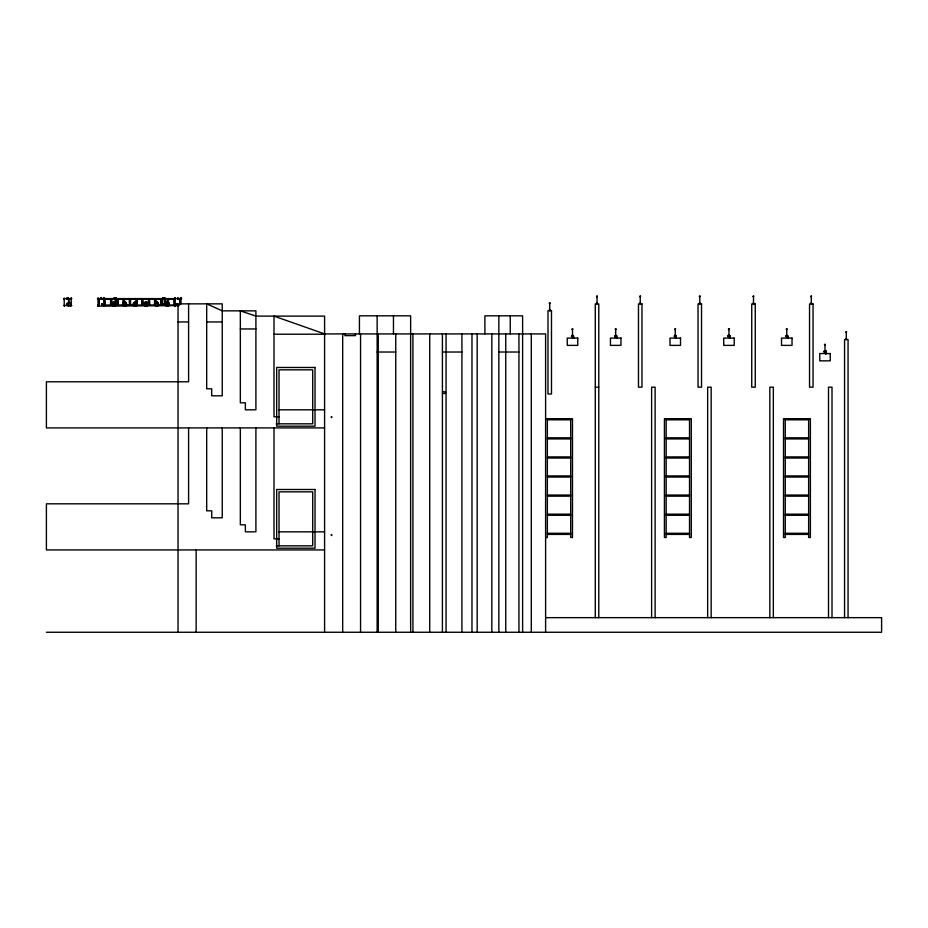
<?xml version="1.0" encoding="UTF-8"?>
<svg xmlns="http://www.w3.org/2000/svg" width="928" height="928" viewBox="0 0 928 928"><rect width="100%" height="100%" fill="white"/><g stroke="black" fill="none" stroke-linecap="round" stroke-linejoin="round"><path stroke-width="1.39" d="M112.856 305.915A2.053 1.021 -90 0 0 113.1 306.124L113.75 306.147A1.891 0.94 -90 0 0 114.434 304.755L114.422 303.746A2.053 1.021 -90 0 0 113.703 302.342L113.042 302.319A1.891 0.94 -90 0 0 112.613 302.83M115.49 305.625A1.891 0.94 -90 0 0 115.733 304.744L115.722 303.723A2.053 1.021 -90 0 0 115.014 302.319M114.306 305.915A2.053 1.021 -90 0 0 114.55 306.124L115.211 306.147A1.891 0.94 90 0 0 115.884 304.755L115.872 303.746M126.394 304.744L126.382 303.723A2.053 1.021 -90 0 0 125.663 302.319L125.408 302.25M133.261 304.233L133.655 303.178M137.042 304.744L137.031 303.723A2.053 1.021 -90 0 0 136.926 303.247M147.703 304.744L147.691 303.723A2.053 1.021 -90 0 0 146.972 302.319M158.352 304.744L158.34 303.723A2.053 1.021 -90 0 0 158.236 303.247M164.859 303.259L166.042 303.653L165.01 303.154M169.012 304.744L169 303.723A2.053 1.021 -90 0 0 168.525 302.528M114.167 298.213L114.573 297.865M114.318 299.083L114.712 297.888M115.316 298.074L115.629 304.546M115.397 298.143C116.499 297.749 116.464 308.479 114.167 303.769L114.828 304.825M116.128 304.616L115.559 304.976L116.023 298.05L114.04 298.062L114.828 298.039L114.527 299.083M116.162 304.465L116.174 298.468L115.13 297.842L116.012 298.039M163.873 298.039L163.2 299.083M163.351 299.083L163.722 297.911L163.084 298.062L163.769 298.097L163.061 299.071L163.722 298.213M163.583 298.155L163.572 299.083M164.163 297.842L165.056 298.422L165.172 304.616M571.706 336.597L571.799 335.588M614.742 335.727L616.018 335.379M785.807 335.634C785.262 336.528 788.011 333.674 787.524 338.349M97.753 299.036L97.858 298.108M101.477 298.746L101.268 298.05L100.99 298.596M102.347 304.372C101.836 302.319 100.63 305.73 102.451 304.523M104.307 306.194C101.941 305.556 105.676 304.384 104.284 306.112M63.626 298.596C65.818 297.03 63.336 300.405 64.218 298.596M64.798 305.602C60.216 305.161 75.214 306.031 70.632 305.602M70.632 298.596L71.224 298.016L71.804 298.596L71.224 299.187L64.798 298.596M549.156 303.131C551.267 301.496 548.982 305.034 549.736 303.131M549.156 310.138C551.336 308.56 548.866 311.947 549.736 310.138M571.926 329.104C574.107 327.538 571.636 330.925 572.506 329.115M571.926 336.11C574.107 334.544 571.636 337.92 572.506 336.11M596.449 296.322C598.572 294.733 596.252 298.19 597.029 296.334M596.449 303.328C598.572 301.739 596.252 305.196 597.029 303.34M615.125 329.104C617.317 327.538 614.835 330.925 615.705 329.115M615.125 336.11C617.317 334.544 614.835 337.92 615.705 336.11M639.647 296.322C641.782 294.733 639.45 298.19 640.227 296.334M639.647 303.328C641.782 301.739 639.45 305.196 640.227 303.34M674.679 329.104C676.86 327.538 674.389 330.925 675.259 329.115M674.679 336.11C676.86 334.544 674.389 337.92 675.259 336.11M699.19 296.322C701.382 294.756 698.9 298.143 699.782 296.334M699.19 303.328C701.382 301.762 698.9 305.15 699.782 303.34M728.387 329.104C730.522 327.514 728.19 330.971 728.967 329.115M728.387 336.11C730.58 334.544 728.097 337.92 728.967 336.11M752.91 296.322C755.032 294.733 752.712 298.19 753.49 296.334M752.91 303.328C755.032 301.739 752.712 305.196 753.49 303.34M786.19 329.104C788.371 327.538 785.888 330.925 786.77 329.115M786.19 336.11C788.371 334.544 785.888 337.92 786.77 336.11M810.701 296.322C812.893 294.756 810.411 298.143 811.292 296.334M810.701 303.328C812.893 301.762 810.411 305.15 811.292 303.34M824.424 344.578C826.616 343.012 824.134 346.388 825.004 344.578M824.424 351.584C826.616 350.018 824.134 353.394 825.004 351.584M845.733 332.027C847.925 330.461 845.443 333.836 846.313 332.027M845.733 339.033C847.925 337.467 845.443 340.843 846.313 339.033M785.946 335.658L785.97 336.597M67.071 298.19L68.347 298.05M614.742 336.597L615.229 335.53M728.457 335.356L728.004 336.597L728.434 335.553M785.97 335.727L787.35 335.646M826.082 353.8C826.999 350.274 824.377 349.995 824.215 352.072M571.567 335.588L571.532 336.597L571.718 335.692M98.449 298.746L97.707 299.106M98.403 305.892L97.707 305.103M101.43 298.897L101.129 298.039M177.677 298.201L178.292 299.129L177.898 298.016M175.299 305.892L174.87 305.057L174.754 306.136M176.482 303.943L177.283 304.651L176.517 303.711M122.751 303.456L122.624 304.523M154.721 303.456L155.138 305.347M615.09 335.646L614.916 336.597M674.47 335.576L676.21 335.6L676.338 338.337M163.096 298.016L163.873 297.865L163.212 297.888M728.364 335.611L728.178 336.597M101.581 298.909L100.56 298.897M97.521 305.312L99.192 305.045L99.192 299.199M104.388 299.013L104.029 298.016L104.029 298.596M174.418 298.306L175.218 298.19L175.218 299.013M176.668 303.734L176.645 304.778L177.213 303.92M181.285 299.013L181.18 298.097M181.505 298.909L180.798 299.164L180.821 298.108M824.366 351.178L824.041 352.072L824.296 351.062M114.388 298.074L114.167 299.083M674.54 335.588L674.285 336.597M164.952 304.697L158.537 305.022M101.5 299.036L100.63 299.013M104.528 299.036L103.774 299.106M98.217 306.112L98.24 305.057M98.461 306.043L97.858 306.136M101.86 303.63L101.883 304.802L102.115 303.711M175.357 299.036L97.962 299.187L98.113 305.045M175.114 306.112L175.253 299.129M175.253 306.136L174.731 306.17M824.331 350.9L825.781 350.912M674.702 335.565L674.459 336.597M122.716 303.259L123.424 303.294M133.818 305.289L133.922 303.27M154.686 303.259L155.498 303.468M154.964 303.178L154.5 304.767L155.405 305.196M155.127 305.289L155.359 303.444M163.351 297.911L164.163 298.016M164.871 304.767L163.212 304.802L163.212 303.746M571.857 335.402L572.901 335.379M674.702 335.368L675.735 335.402M728.178 335.426L729.918 335.6M100.746 298.097L101.14 298.619M101.013 298.05L100.653 298.77M104.04 298.05L103.681 298.77M104.423 299.129L103.669 299.013M174.87 298.05L175.009 299.199M180.937 298.05L180.438 298.746L181.204 299.187M181.32 299.129L179.835 299.187L179.835 303.85M571.996 335.542L573.237 335.623L573.26 338.349M113.448 302.273L113.193 302.342A1.891 0.94 -90 0 0 112.764 302.841M125.152 302.319L125.814 302.342M134.757 302.273L134.351 302.319A1.891 0.94 -90 0 0 133.678 303.7L133.69 304.72A2.053 1.021 -90 0 0 134.409 306.124L135.059 306.147A1.891 0.94 -90 0 0 135.743 304.755L135.732 303.746A2.053 1.021 -90 0 0 135.012 302.342L134.606 302.25A1.891 0.94 -90 0 0 133.829 303.723L133.841 304.744A2.053 1.021 90 0 0 134.548 306.136M136.219 302.273L135.813 302.319A1.891 0.94 -90 0 0 135.372 302.83M124.004 306.194L124.41 306.147A1.891 0.94 -90 0 0 125.083 304.755L125.071 303.746A2.053 1.021 -90 0 0 124.364 302.342L123.702 302.319A1.891 0.94 -90 0 0 123.018 303.7M125.466 306.194L125.86 306.147A1.891 0.94 90 0 0 126.544 304.755L126.533 303.746M145.406 302.273L145.012 302.319A1.891 0.94 -90 0 0 144.327 303.7M133.968 305.312L133.133 304.5M146.868 302.273L146.462 302.319A1.891 0.94 -90 0 0 146.032 302.83M144.304 303.12L144.2 305.196M134.664 306.194L134.92 306.124A1.891 0.94 -90 0 0 135.152 305.927M156.066 302.273L155.66 302.319A1.891 0.94 -90 0 0 154.988 303.7L154.999 304.72A2.053 1.021 -90 0 0 155.718 306.124L156.113 306.205M157.528 302.273L157.122 302.319A1.891 0.94 -90 0 0 156.681 302.83M145.313 306.194L145.719 306.147A1.891 0.94 -90 0 0 146.392 304.755L146.38 303.746A2.053 1.021 -90 0 0 145.673 302.342L145.267 302.25M146.775 306.194L147.169 306.147A1.891 0.94 -90 0 0 147.854 304.755L147.842 303.746A2.053 1.021 -90 0 0 147.123 302.342L146.717 302.25M166.727 302.273L166.472 302.342A1.891 0.94 -90 0 0 165.787 303.723M165.474 303.154C167.597 305.73 164.476 304.836 165.277 303.421M155.974 306.194L156.368 306.147A1.891 0.94 -90 0 0 157.052 304.755L157.041 303.746A2.053 1.021 -90 0 0 156.322 302.342L155.916 302.25A1.891 0.94 -90 0 0 155.138 303.723L155.15 304.744A2.053 1.021 -90 0 0 155.858 306.136M166.622 306.194L167.028 306.147A1.891 0.94 -90 0 0 167.701 304.755L167.69 303.746A2.053 1.021 -90 0 0 166.982 302.342L166.321 302.319A1.891 0.94 -90 0 0 165.636 303.7M168.084 306.194L168.478 306.147A1.891 0.94 -90 0 0 169.163 304.755L169.151 303.746A2.053 1.021 -90 0 0 168.432 302.342L167.922 302.342A1.891 0.94 -90 0 0 167.492 302.841M728.318 335.565L729.547 335.542M163.432 297.876L165.207 298.468L164.372 297.888M97.962 299.187C99.284 299.21 97.626 297.122 98.612 298.619M176.645 303.653L177.283 303.827M103.901 298.039L104.609 298.329M175.137 306.194L174.371 305.753M67.721 298.016C66.132 300.196 69.53 297.737 67.721 298.596M115.64 304.999L114.225 304.86M114.318 297.842L115.64 297.865M116.174 298.468L115.501 298.398L115.513 303.178M97.452 298.596L181.076 298.619M114.016 299.071L114.678 298.213M115.965 299.663L117.009 299.199M165.01 299.663L166.042 299.199M115.965 303.154L117.009 303.653L115.965 303.642M67.071 303.746L67.002 304.871L68.185 304.976M165.207 304.384L164.697 298.468M163.061 304.628L163.734 304.709L163.722 303.769L163.061 303.746L163.142 304.871M147.355 305.022L155.8 305.045M168.293 305.022L178.547 305.045M71.224 305.602L71.804 305.602M179.15 305.602L97.834 306.17M103.518 305.602L104.748 305.625M178.048 321.958L188.593 321.958M206.689 321.958L222.244 321.958M240.34 328.964L255.908 328.964M274.004 334.208L324.591 334.208M615.09 335.553L616.656 335.6M377.139 352.025L395.746 352.025M442.412 352.025L461.912 352.025M498.846 352.025L518.938 352.025M595.277 387.173L598.78 387.173M442.412 391.755L445.44 391.755L445.44 393.472L442.412 393.472M278.864 409.816L324.591 409.816M279.026 416.823L274.004 416.823L274.004 316.112L324.591 333.918L545.606 333.918L545.606 632.258M545.606 418.69L572.472 418.69L572.472 537.509L570.72 537.509L570.72 418.69M547.358 419.804L570.72 419.804M666.165 419.804L689.527 419.804M785.262 419.804L808.636 419.804M276.312 423.829L312.69 423.829L312.69 369.831L279.026 369.831L279.026 423.829M324.591 427.912L46.4 427.912L46.4 381.791L188.593 381.791L188.593 303.85M547.358 437.807L570.72 437.807M666.165 437.807L689.527 437.807M785.262 437.807L808.636 437.807M547.358 438.921L570.72 438.921M666.165 438.921L689.527 438.921M785.262 438.921L808.636 438.921M547.358 456.924L570.72 456.924M666.165 456.924L689.527 456.924M785.262 456.924L808.636 456.924M547.358 458.038L570.72 458.038M666.165 458.038L689.527 458.038M785.262 458.038L808.636 458.038M547.358 475.936L570.72 475.936M666.165 475.936L689.527 475.936M785.262 475.936L808.636 475.936M547.358 477.05L570.72 477.05M666.165 477.05L689.527 477.05M785.262 477.05L808.636 477.05M547.358 495.053L570.72 495.053M666.165 495.053L689.527 495.053M785.262 495.053L808.636 495.053M547.358 496.167L570.72 496.167M666.165 496.167L689.527 496.167M785.262 496.167L808.636 496.167M547.358 514.17L570.72 514.17M666.165 514.17L689.527 514.17M785.262 514.17L808.636 514.17M547.358 515.272L570.72 515.272M666.165 515.272L689.527 515.272M785.262 515.272L808.636 515.272M278.864 531.837L324.591 531.837M547.358 533.275L570.72 533.275M666.165 533.275L689.527 533.275M785.262 533.275L808.636 533.275M547.358 534.389L570.72 534.389M666.165 534.389L689.527 534.389M785.262 534.389L808.636 534.389M545.606 537.509L547.358 537.509L547.358 418.69M279.026 538.843L274.004 538.843L274.004 427.912M276.312 545.85L312.69 545.85L312.69 491.84L279.026 491.84L279.026 545.85M324.591 549.933L46.4 549.933L46.4 503.811L188.593 503.811L188.593 427.912M545.606 617.654L881.6 617.654L881.6 632.258L46.4 632.258M787.083 335.379L787.826 335.808L787.849 338.337M825.537 351.086L826.082 351.364M572.82 335.379L573.562 335.808L573.585 338.337M115.687 298.039L115.838 298.282M163.838 304.987L163.572 303.746M114.794 304.987L114.527 303.769M180.925 298.016L181.563 298.468M174.858 298.016L175.438 298.329M164.221 298.016L164.546 304.361M166.773 306.205L166.367 306.124A2.053 1.021 -90 0 1 166.124 305.915M157.168 306.124L157.83 306.147A1.891 0.94 -90 0 0 158.502 304.755L158.491 303.746A2.053 1.021 -90 0 0 157.783 302.342L157.377 302.25A1.891 0.94 -90 0 0 156.832 302.841M144.188 305.289C146.462 304.883 143.422 301.414 143.991 304.79M145.464 306.205L145.058 306.124A2.053 1.021 -90 0 1 144.814 305.915M123.958 302.25L124.213 302.319A2.053 1.021 90 0 1 124.654 302.841M133.829 305.347L133.122 303.932L134.073 303.294M115.165 302.342L114.759 302.25A1.891 0.94 -90 0 0 114.214 302.841M125.605 306.205L125.21 306.124A2.053 1.021 -90 0 1 124.967 305.915M124.155 306.205L123.749 306.124A2.053 1.021 -90 0 1 123.505 305.915M114.956 306.205L114.701 306.136A2.053 1.021 90 0 1 114.248 305.625M113.494 306.205L113.239 306.136A2.053 1.021 90 0 1 112.798 305.625M164.824 298.074L164.848 304.384M177.642 299.106L178.141 298.097M163.815 304.802L163.641 304.767M675.735 335.588L676.326 335.89M729.594 335.46L729.721 338.349M675.99 335.623L676.187 338.349M114.388 304.778L114.318 303.769M123.03 305.312L122.484 304.5M787.663 335.53L787.698 338.349M103.924 306.136L104.029 305.022L111.824 305.045L111.824 299.199M825.804 351.086L825.932 353.823M616.505 335.611L616.784 338.337M104.609 305.335L104.04 299.187L104.18 305.045M729.663 335.774L729.895 338.349M68.556 298.236L68.614 303.178M122.542 304.767L123.447 305.196L123.482 303.676M163.595 304.778L163.421 303.746M825.908 351.387L825.758 353.823M573.411 335.832L573.434 338.349M676.002 335.936L676.013 338.349M616.459 335.936L616.459 338.349M848.064 617.654L848.064 339.613L844.561 339.613L844.561 617.654M846.313 332.618L846.313 338.453M832.01 617.654L832.01 387.173L828.507 387.173L828.507 617.654M825.004 345.17L825.004 351.004M811.292 296.914L811.292 302.748M808.636 418.69L808.636 537.509L810.376 537.509L810.376 418.69L783.522 418.69L783.522 537.509L785.262 537.509L785.262 418.69M786.77 329.695L786.77 335.53M773.337 617.654L773.337 387.173L769.834 387.173L769.834 617.654M753.49 296.914L753.49 302.748M730.046 335.971L730.046 338.337M728.967 329.695L728.967 335.53M711.161 617.654L711.161 387.173L707.658 387.173L707.658 617.654M699.782 296.914L699.782 302.748M689.527 418.69L689.527 537.509L691.279 537.509L691.279 418.69L664.425 418.69L664.425 537.509L666.165 537.509L666.165 418.69M675.259 329.695L675.259 335.53M655.122 617.654L655.122 387.173L651.618 387.173L651.618 617.654M640.227 296.914L640.227 302.748M616.61 335.971L616.633 338.349M615.705 329.695L615.705 335.53M598.78 617.654L598.78 303.92L595.277 303.92L595.277 617.654M597.029 296.914L597.029 302.748M572.506 329.695L572.506 335.53M549.736 303.711L549.736 309.558M531.303 333.918L531.303 632.258M522.615 632.258L522.615 315.822L484.903 315.822L484.903 333.918M518.938 333.918L518.938 632.258M510.238 315.822L510.238 333.918M505.748 333.918L505.748 632.258M498.846 315.822L498.846 632.258M491.817 333.918L491.817 632.258M477.178 333.918L477.178 632.258M471.969 333.918L471.969 632.258M461.912 333.918L461.912 632.258M446.066 333.918L446.066 632.258M442.412 333.918L442.412 632.258M429.71 333.918L429.71 632.258M412.914 333.918L412.914 632.258M410.64 632.258L410.64 315.822L359.426 315.822L359.426 333.918M395.746 333.918L395.746 632.258M393.46 315.822L393.46 333.918M378.264 333.918L378.264 632.258M377.139 315.822L377.139 632.258M360.563 333.918L360.563 632.258M355.447 333.918L355.447 335.634L344.938 335.634L344.938 333.918M342.687 333.918L342.687 632.258M324.591 632.258L324.591 316.112L255.908 316.112L240.34 310.857L240.34 402.81L245.363 402.81L245.363 409.816L255.908 409.816L255.908 310.857L222.244 310.857L206.689 303.85L206.689 388.797L211.712 388.797L211.712 395.804L222.244 395.804L222.244 303.85L178.048 303.85L178.048 632.258M255.908 427.912L255.908 531.837L245.363 531.837L245.363 524.83L240.34 524.83L240.34 427.912M222.244 427.912L222.244 517.824L211.712 517.824L211.712 510.818L206.689 510.818L206.689 427.912M196.144 549.933L196.144 632.258M180.925 299.187L181.076 303.874M179.986 299.199L179.986 303.874M173.768 299.187L173.919 305.045M168.432 299.199L168.432 305.045M167.202 299.187L167.353 302.702A1.891 0.94 -90 0 1 167.539 302.516M162.365 299.199L162.365 305.045M162.226 299.187L162.226 305.022M161.286 299.199L161.286 305.045M161.136 299.187L161.136 305.022M155.8 299.199L155.8 302.702M155.649 299.187L155.649 302.69M154.721 299.199L154.721 305.045M154.57 299.187L154.57 305.022M149.582 299.187L149.733 305.045M148.654 299.199L148.654 305.045M148.503 299.187L148.503 305.022M143.016 299.187L143.167 305.045L116.661 305.022L116.603 299.176M142.077 299.199L142.077 305.045M141.938 299.187L141.938 305.022M137.1 299.199L137.1 305.045M136.95 299.187L136.95 305.022M135.871 299.187L136.01 305.045M130.535 299.199L130.535 305.045M129.294 299.187L129.444 305.045M124.468 299.199L124.468 305.045M124.317 299.187L124.317 302.69M123.378 299.199L123.378 305.045M123.227 299.187L123.227 303.85M117.891 299.199L117.891 305.045M117.752 299.187L117.752 305.022M116.858 299.176L116.812 305.045M110.745 299.199L110.745 305.045M110.594 299.187L110.594 305.022M105.108 299.187L105.258 305.045M104.18 298.039L104.18 298.619M99.041 299.187L99.041 305.022M71.224 298.016L71.224 298.596M71.224 299.187L71.224 305.022M69.936 302.25L69.936 306.194M68.788 303.178L68.776 298.294L67.152 297.853L66.897 299.071L67.071 298.19M68.254 302.25L68.254 306.194M67.129 303.12L67.129 305.324M64.218 299.187L64.218 305.022M64.218 305.602L64.218 306.194M123.9 306.136A2.053 1.021 90 0 1 123.447 305.625M124.874 302.841A1.891 0.94 -90 0 1 125.303 302.342M123.169 303.723A1.891 0.94 -90 0 1 123.853 302.342M125.35 306.136A2.053 1.021 90 0 1 124.909 305.625M135.523 302.841A1.891 0.94 -90 0 1 135.964 302.342L136.474 302.342A2.053 1.021 -90 0 1 137.182 303.746L137.193 304.755A1.891 0.94 90 0 1 136.52 306.147L135.859 306.124A2.053 1.021 -90 0 1 135.616 305.915M136.01 306.136A2.053 1.021 90 0 1 135.558 305.625M157.319 306.136A2.053 1.021 -90 0 1 156.867 305.625M145.209 306.136A2.053 1.021 -90 0 1 144.756 305.625M146.183 302.841A1.891 0.94 -90 0 1 146.612 302.342M144.478 303.723A1.891 0.94 -90 0 1 145.162 302.342M146.659 306.136A2.053 1.021 -90 0 1 146.218 305.625M166.518 306.136A2.053 1.021 -90 0 1 166.066 305.625M167.968 306.136A2.053 1.021 -90 0 1 167.527 305.625M134.862 302.319A2.053 1.021 90 0 1 135.314 302.841M136.323 302.319A2.053 1.021 -90 0 1 136.764 302.841M156.171 302.319A2.053 1.021 -90 0 1 156.623 302.841M156.461 305.927A1.891 0.94 -90 0 1 156.229 306.124M157.632 302.319A2.053 1.021 -90 0 1 158.073 302.841M145.522 302.319A2.053 1.021 -90 0 1 145.963 302.841M145.8 305.927A1.891 0.94 -90 0 1 145.568 306.124M166.831 302.319A2.053 1.021 -90 0 1 167.272 302.841M167.11 305.927A1.891 0.94 -90 0 1 166.878 306.124M113.552 302.319A2.053 1.021 90 0 1 114.005 302.841M115.292 305.927A1.891 0.94 -90 0 1 115.06 306.124M111.963 303.955C112.566 307.934 113.657 301.275 111.963 303.955M331.296 416.962C331.551 419.05 332.363 415.582 331.296 416.962M331.296 534.899C331.551 536.987 332.363 533.519 331.296 534.899M67.152 304.071C67.872 306.298 68.881 302.493 67.152 304.071M641.979 303.92L638.476 303.92L638.476 387.173L641.979 387.173L641.979 303.92M701.533 303.92L698.03 303.92L698.03 387.173L701.533 387.173L701.533 303.92M755.241 303.92L751.738 303.92L751.738 387.173L755.241 387.173L755.241 303.92M813.044 303.92L809.541 303.92L809.541 387.173L813.044 387.173L813.044 303.92M551.487 310.718L547.984 310.718L547.984 393.982L551.487 393.982L551.487 310.718M577.761 338.082L567.252 338.082L567.252 345.378L577.761 345.378L577.761 338.082M620.96 338.082L610.45 338.082L610.45 345.378L620.96 345.378L620.96 338.082M680.514 338.082L670.004 338.082L670.004 345.378L680.514 345.378L680.514 338.082M734.222 338.082L723.712 338.082L723.712 345.378L734.222 345.378L734.222 338.082M792.025 338.082L781.515 338.082L781.515 345.378L792.025 345.378L792.025 338.082M830.258 353.556L819.749 353.556L819.749 360.853L830.258 360.853L830.258 353.556M315.033 367.476L276.672 367.476L276.672 426.184L315.033 426.184L315.033 367.476M315.033 489.497L276.672 489.497L276.672 548.204L315.033 548.204L315.033 489.497M115.791 298.074L115.872 298.12"/></g></svg>
